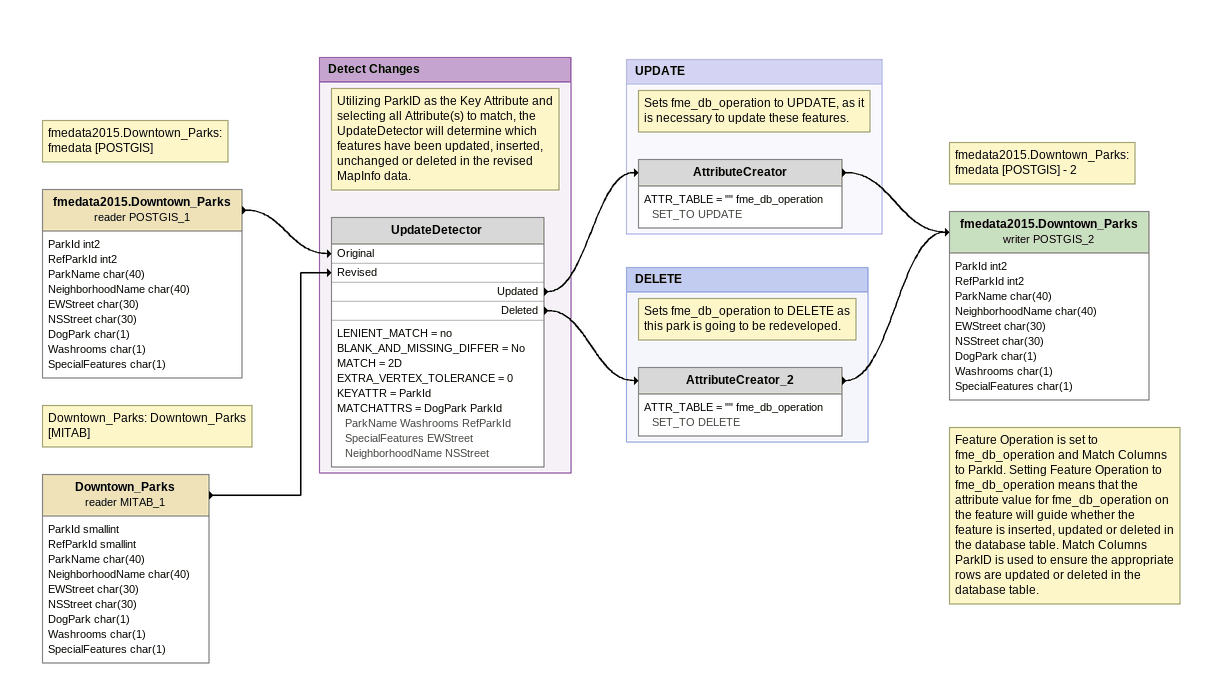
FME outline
Note: fmedata2015.Downtown_Parks: fmedata [POSTGIS]
fmedata2015.Downtown_Parks (reader POSTGIS_1)
    attributes: ParkId int2, RefParkId int2, ParkName char(40), NeighborhoodName char(40), EWStreet char(30), NSStreet char(30), DogPark char(1), Washrooms char(1), SpecialFeatures char(1)
    -> UpdateDetector [Original]
Note: Downtown_Parks: Downtown_Parks [MITAB]
Downtown_Parks (reader MITAB_1)
    attributes: ParkId smallint, RefParkId smallint, ParkName char(40), NeighborhoodName char(40), EWStreet char(30), NSStreet char(30), DogPark char(1), Washrooms char(1), SpecialFeatures char(1)
    -> UpdateDetector [Revised]
Note: fmedata2015.Downtown_Parks: fmedata [POSTGIS] - 2
Note: Feature Operation is set to fme_db_operation and Match Columns to ParkId. Setting Feature Operation to fme_db_operation means that the attribute value for fme_db_operation on the feature will guide whether the feature is inserted, updated or deleted in the database table. Match Columns ParkID is used to ensure the appropriate rows are updated or deleted in the database table.
fmedata2015.Downtown_Parks (writer POSTGIS_2)
    attributes: ParkId int2, RefParkId int2, ParkName char(40), NeighborhoodName char(40), EWStreet char(30), NSStreet char(30), DogPark char(1), Washrooms char(1), SpecialFeatures char(1)

Bookmark: Detect Changes
Note: Utilizing ParkID as the Key Attribute and selecting all Attribute(s) to match, the UpdateDetector will determine which features have been updated, inserted, unchanged or deleted in the revised MapInfo data.
UpdateDetector
    LENIENT_MATCH = no
    BLANK_AND_MISSING_DIFFER = No
    MATCH = 2D
    EXTRA_VERTEX_TOLERANCE = 0
    KEYATTR = ParkId
    MATCHATTRS = DogPark ParkId ParkName Washrooms RefParkId SpecialFeatures EWStreet NeighborhoodName NSStreet
    Updated -> AttributeCreator
    Deleted -> AttributeCreator_2

Bookmark: UPDATE
Note: Sets fme_db_operation to UPDATE, as it is necessary to update these features.
AttributeCreator
    ATTR_TABLE = "" fme_db_operation SET_TO UPDATE
    -> fmedata2015.Downtown_Parks (writer POSTGIS_2)

Bookmark: DELETE
Note: Sets fme_db_operation to DELETE as this park is going to be redeveloped.
AttributeCreator_2
    ATTR_TABLE = "" fme_db_operation SET_TO DELETE
    -> fmedata2015.Downtown_Parks (writer POSTGIS_2)
